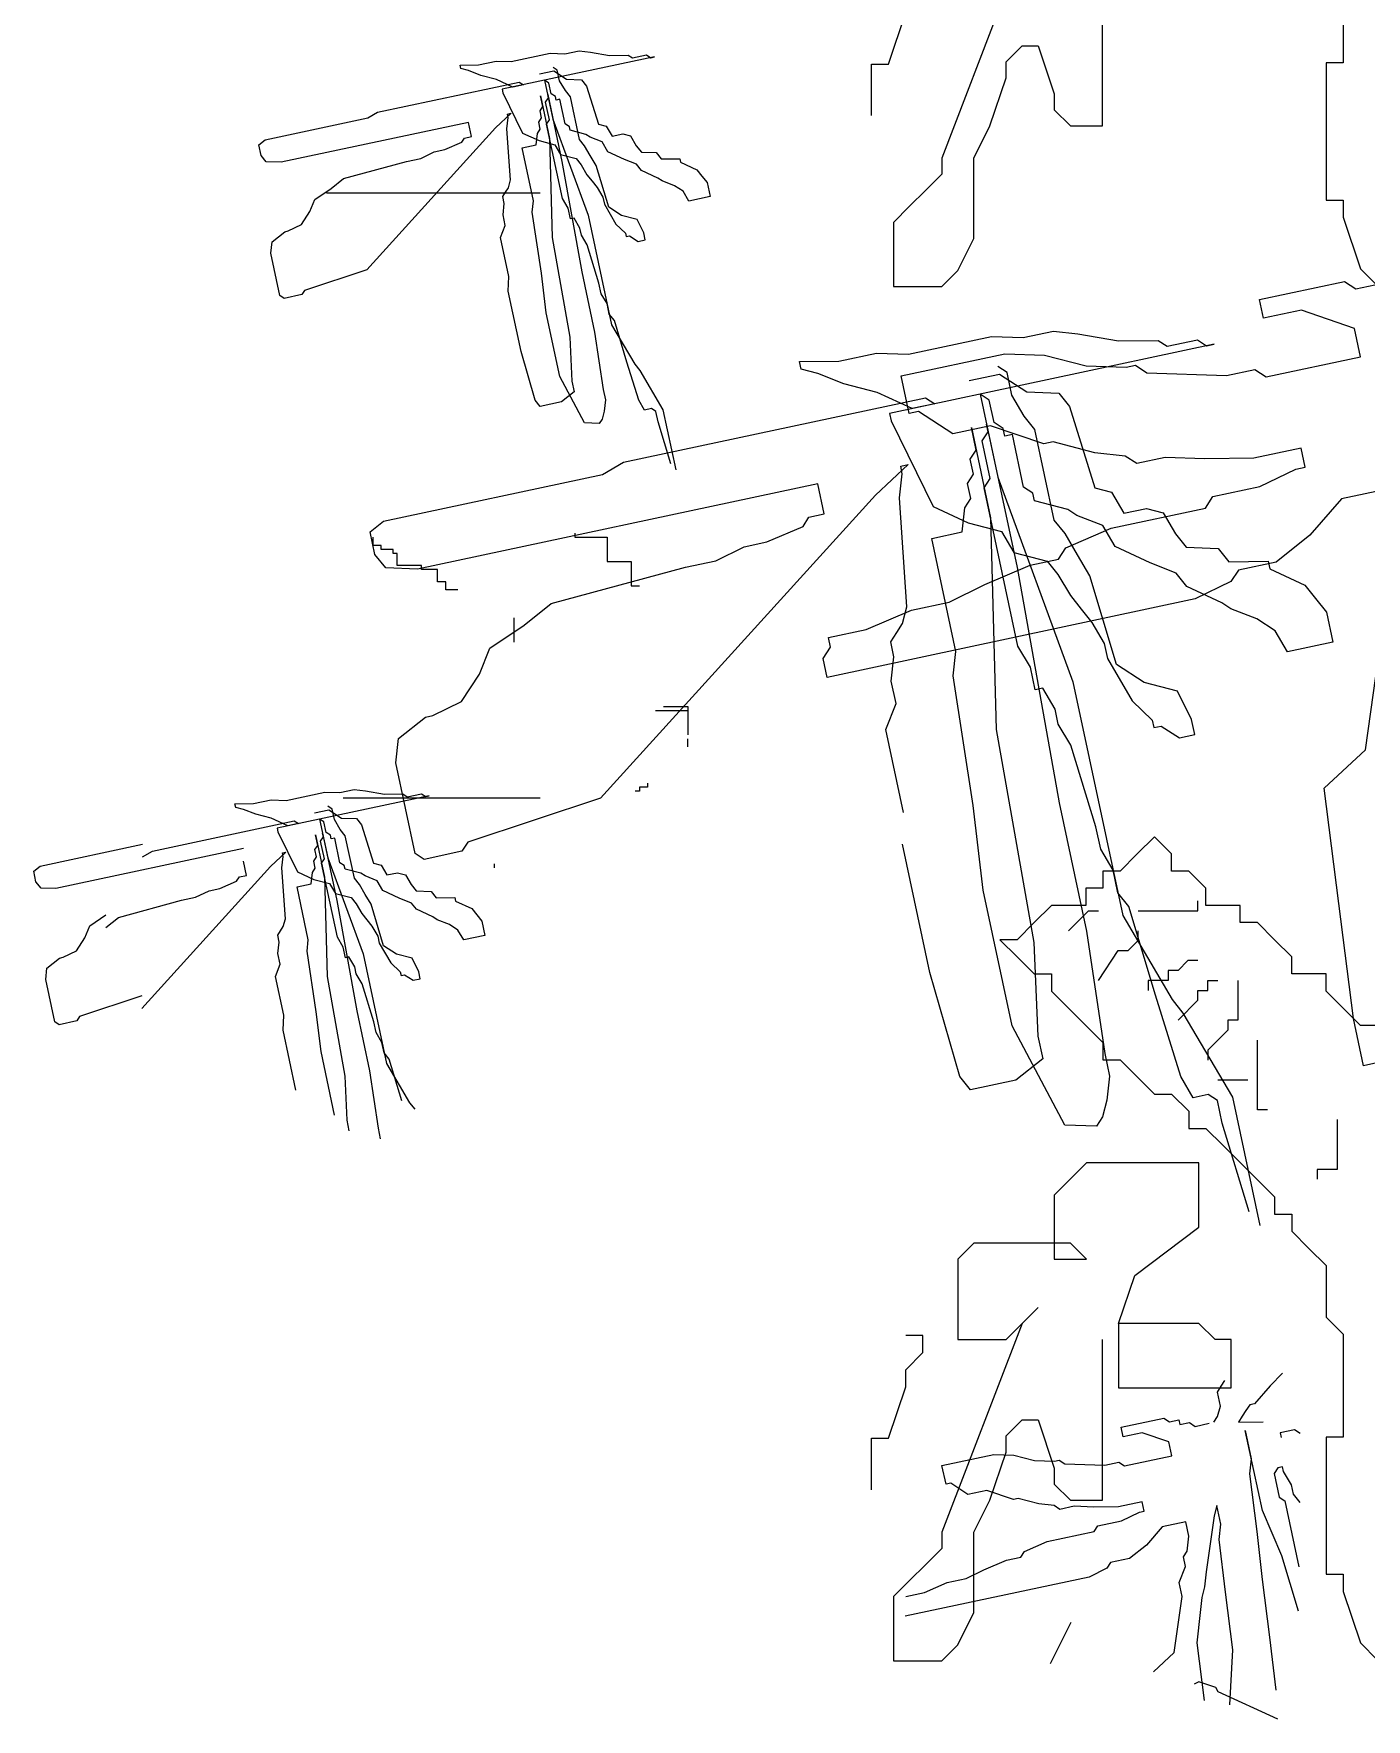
# Model space of a CAD drawing. Header units: millimetres. Extents: x 12377 to 30673, y 89761 to 101952.
# Drawn here: x 14163.8 to 14441.2, y 98538.8 to 98889.8 of the extents above; entities that cross this region are included whole.
import ezdxf

# ---------------------------------------------------------------- set-up
doc = ezdxf.new("R2010")
doc.units = ezdxf.units.MM

# ---------------------------------------------------------------- blocks, each defined once
blk = doc.blocks.new('A$C136F2E8A')
for p, q in [((293.94, 1122.19), (270.04, 1060.07)), ((389.43, 1119.02), (389.43, 1088.4)), ((317.85, 1069.63), (317.85, 1117.41)), ((254.2, 1088.05), (259.31, 1103.35)), ((289.16, 1088.74), (293.94, 1093.52)), ((293.94, 1093.52), (298.73, 1093.52)), ((298.73, 1093.52), (303.51, 1079.19)), ((132.27, 1087.83), (137.53, 1088.95)), ((137.53, 1088.95), (141.96, 1088.79)), ((184.57, 1090.18), (139.32, 1080.54)), ((141.96, 1088.79), (153.54, 1091.26)), ((153.54, 1091.26), (157.97, 1091.1)), ((157.97, 1091.1), (162.18, 1092)), ((162.18, 1092), (165.56, 1091.62)), ((165.56, 1091.62), (171.27, 1090.64)), ((171.27, 1090.64), (176.76, 1090.71)), ((176.76, 1090.71), (178.03, 1089.88)), ((178.03, 1089.88), (182.24, 1090.78)), ((182.24, 1090.78), (183.52, 1089.95)), ((183.52, 1089.95), (184.57, 1090.18)), ((289.16, 1083.96), (289.16, 1088.74)), ((389.43, 1088.4), (384.32, 1088.4)), ((384.32, 1088.4), (384.32, 1047.58)), ((126.78, 1087.76), (132.27, 1087.83)), ((127.01, 1086.71), (126.78, 1087.76)), ((129.33, 1086.1), (127.01, 1086.71)), ((132.94, 1084.67), (129.33, 1086.1)), ((137.6, 1083.47), (132.94, 1084.67)), ((142.48, 1081.21), (137.6, 1083.47)), ((150.45, 1085.1), (154.66, 1086)), ((151.95, 1083.23), (154.41, 1071.66)), ((153.23, 1082.4), (151.95, 1083.23)), ((155.71, 1086.23), (154.43, 1087.05)), ((154.66, 1086), (158.49, 1083.52)), ((156.38, 1083.07), (155.71, 1086.23)), ((158.11, 1080.14), (156.38, 1083.07)), ((158.49, 1083.52), (162.92, 1083.36)), ((162.92, 1083.36), (164.42, 1081.48)), ((249.1, 1088.05), (254.2, 1088.05)), ((249.1, 1072.74), (249.1, 1088.05)), ((284.38, 1069.63), (289.16, 1083.96)), ((102.27, 1073.74), (144.36, 1082.71)), ((139.32, 1080.54), (139.55, 1079.48)), ((139.55, 1079.48), (145.39, 1067.54)), ((145.64, 1081.88), (142.48, 1081.21)), ((144.36, 1082.71), (145.64, 1081.88)), ((150.74, 1078.57), (153.43, 1065.95)), ((151.41, 1075.42), (150.74, 1078.57)), ((152.85, 1079.02), (157.1, 1059.04)), ((153.07, 1077.97), (152.85, 1079.02)), ((153.9, 1079.24), (153.23, 1082.4)), ((155.17, 1078.42), (153.9, 1079.24)), ((155.4, 1077.36), (155.17, 1078.42)), ((159.61, 1078.26), (158.11, 1080.14)), ((162.3, 1065.64), (159.61, 1078.26)), ((164.42, 1081.48), (167.94, 1070.14)), ((303.51, 1079.19), (303.51, 1074.41)), ((99.33, 1072.02), (102.27, 1073.74)), ((141.94, 1073.4), (137.35, 1069.12)), ((140.89, 1073.17), (141.94, 1073.4)), ((141.11, 1072.12), (140.89, 1073.17)), ((150.58, 1074.14), (151.41, 1075.42)), ((151.03, 1072.04), (150.58, 1074.14)), ((152.24, 1076.69), (153.07, 1077.97)), ((153.36, 1071.43), (152.24, 1076.69)), ((156.45, 1077.59), (155.4, 1077.36)), ((158.02, 1070.23), (156.45, 1077.59)), ((303.51, 1074.41), (308.29, 1069.63)), ((68.81, 1065.52), (99.33, 1072.02)), ((129.31, 1070.71), (73.54, 1058.83)), ((137.35, 1069.12), (99.05, 1026.88)), ((130.21, 1066.5), (129.31, 1070.71)), ((140.73, 1068.74), (141.11, 1072.12)), ((141.77, 1053.57), (140.73, 1068.74)), ((149.82, 1067.38), (150.65, 1068.66)), ((150.2, 1070.76), (151.03, 1072.04)), ((150.65, 1068.66), (150.2, 1070.76)), ((152.53, 1070.16), (153.36, 1071.43)), ((157.24, 1048.07), (152.53, 1070.16)), ((154.41, 1071.66), (164.9, 1043.11)), ((159.3, 1069.4), (158.02, 1070.23)), ((159.52, 1068.35), (159.3, 1069.4)), ((164.18, 1067.14), (159.52, 1068.35)), ((167.94, 1070.14), (170.27, 1069.54)), ((170.27, 1069.54), (171.99, 1066.61)), ((279.6, 1060.07), (284.38, 1069.63)), ((308.29, 1069.63), (317.85, 1069.63)), ((66.93, 1064.02), (68.81, 1065.52)), ((67.61, 1060.86), (66.93, 1064.02)), ((122.24, 1062.6), (127.28, 1064.78)), ((127.28, 1064.78), (128.11, 1066.05)), ((128.11, 1066.05), (130.21, 1066.5)), ((145.23, 1063.11), (149.44, 1064)), ((148.6, 1047.33), (145.23, 1063.11)), ((145.39, 1067.54), (150.27, 1065.28)), ((149.44, 1064), (149.82, 1067.38)), ((150.27, 1065.28), (154.93, 1064.07)), ((153.43, 1065.95), (154.22, 1036.44)), ((154.93, 1064.07), (156.65, 1061.14)), ((163.8, 1063.76), (162.3, 1065.64)), ((165.52, 1060.83), (163.8, 1063.76)), ((165.45, 1066.31), (164.18, 1067.14)), ((169.06, 1064.88), (165.45, 1066.31)), ((170.78, 1061.95), (169.06, 1064.88)), ((171.99, 1066.61), (175.15, 1067.28)), ((175.15, 1067.28), (177.48, 1066.68)), ((177.48, 1066.68), (179.2, 1063.75)), ((179.2, 1063.75), (180.7, 1061.87)), ((69.11, 1058.98), (67.61, 1060.86)), ((73.54, 1058.83), (69.11, 1058.98)), ((92.17, 1054), (110.89, 1059.09)), ((110.89, 1059.09), (115.1, 1059.98)), ((115.1, 1059.98), (119.08, 1061.93)), ((119.08, 1061.93), (122.24, 1062.6)), ((156.65, 1061.14), (161.31, 1059.93)), ((157.1, 1059.04), (163, 1026.21)), ((161.31, 1059.93), (162.81, 1058.06)), ((162.81, 1058.06), (164.54, 1055.12)), ((167.25, 1057.9), (165.52, 1060.83)), ((175.66, 1059.69), (170.78, 1061.95)), ((179.27, 1058.26), (175.66, 1059.69)), ((180.77, 1056.38), (179.27, 1058.26)), ((180.7, 1061.87), (185.14, 1061.71)), ((185.14, 1061.71), (186.64, 1059.83)), ((186.64, 1059.83), (192.12, 1059.9)), ((192.12, 1059.9), (192.35, 1058.85)), ((192.35, 1058.85), (197.23, 1056.59)), ((270.04, 1060.07), (270.04, 1055.3)), ((279.6, 1036.18), (279.6, 1060.07)), ((88.41, 1051), (92.17, 1054)), ((141.16, 1051.24), (141.77, 1053.57)), ((164.54, 1055.12), (166.04, 1053.25)), ((166.04, 1053.25), (167.54, 1051.37)), ((170.99, 1045.51), (167.25, 1057.9)), ((185.65, 1054.13), (180.77, 1056.38)), ((186.93, 1053.3), (185.65, 1054.13)), ((190.53, 1051.87), (186.93, 1053.3)), ((197.23, 1056.59), (198.73, 1054.71)), ((198.73, 1054.71), (200.23, 1052.83)), ((270.04, 1055.3), (265.26, 1050.52)), ((83.59, 1047.78), (88.41, 1051)), ((150.62, 1049.64), (87.07, 1049.64)), ((139.5, 1048.69), (140.33, 1049.97)), ((139.95, 1046.59), (139.5, 1048.69)), ((140.33, 1049.97), (141.16, 1051.24)), ((158.96, 1045.14), (157.24, 1048.07)), ((167.54, 1051.37), (169.26, 1048.44)), ((169.26, 1048.44), (169.71, 1046.33)), ((193.09, 1050.21), (190.53, 1051.87)), ((194.81, 1047.28), (193.09, 1050.21)), ((201.12, 1048.63), (194.81, 1047.28)), ((200.23, 1052.83), (201.12, 1048.63)), ((265.26, 1050.52), (260.48, 1045.74)), ((79.68, 1040.35), (82.16, 1044.17)), ((82.16, 1044.17), (83.59, 1047.78)), ((139.57, 1043.21), (139.95, 1046.59)), ((140.24, 1040.06), (139.57, 1043.21)), ((148.22, 1043.95), (148.6, 1047.33)), ((150.97, 1025.85), (148.22, 1043.95)), ((159.63, 1041.99), (158.96, 1045.14)), ((164.9, 1043.11), (171.84, 1010.51)), ((169.71, 1046.33), (173.16, 1040.47)), ((174.82, 1043.02), (170.99, 1045.51)), ((179.47, 1041.82), (174.82, 1043.02)), ((260.48, 1045.74), (255.7, 1040.96)), ((384.32, 1047.58), (389.43, 1047.58)), ((389.43, 1047.58), (389.43, 1042.48)), ((70.88, 1035.17), (74.64, 1038.17)), ((74.64, 1038.17), (75.69, 1038.4)), ((75.69, 1038.4), (79.68, 1040.35)), ((138.81, 1036.45), (140.24, 1040.06)), ((160.69, 1042.21), (159.63, 1041.99)), ((162.41, 1039.28), (160.69, 1042.21)), ((162.86, 1037.18), (162.41, 1039.28)), ((173.16, 1040.47), (175.94, 1037.76)), ((181.42, 1037.83), (179.47, 1041.82)), ((255.7, 1040.96), (255.7, 1021.85)), ((389.43, 1042.48), (394.54, 1027.18)), ((70.5, 1031.79), (70.88, 1035.17)), ((141.28, 1024.88), (138.81, 1036.45)), ((154.22, 1036.44), (159.44, 1006.77)), ((164.58, 1034.25), (162.86, 1037.18)), ((168.1, 1022.9), (164.58, 1034.25)), ((175.94, 1037.76), (176.16, 1036.71)), ((176.16, 1036.71), (177.21, 1036.94)), ((177.21, 1036.94), (179.76, 1035.28)), ((179.76, 1035.28), (181.87, 1035.73)), ((181.87, 1035.73), (181.42, 1037.83)), ((274.82, 1026.63), (279.6, 1036.18)), ((73.19, 1019.17), (70.5, 1031.79)), ((99.05, 1026.88), (80.55, 1020.74)), ((141.12, 1020.45), (141.28, 1024.88)), ((152.38, 1014.06), (150.97, 1025.85)), ((163, 1026.21), (166.8, 1008.34)), ((168.77, 1019.75), (168.1, 1022.9)), ((270.04, 1021.85), (274.82, 1026.63)), ((364.56, 1018.03), (389.81, 1023.41)), ((389.81, 1023.41), (393.22, 1021.2)), ((394.54, 1027.18), (399.64, 1022.07)), ((74.46, 1018.35), (73.19, 1019.17)), ((79.72, 1019.47), (74.46, 1018.35)), ((80.55, 1020.74), (79.72, 1019.47)), ((144.93, 1002.58), (141.12, 1020.45)), ((170.5, 1016.82), (168.77, 1019.75)), ((255.7, 1021.85), (270.04, 1021.85)), ((365.75, 1012.42), (364.56, 1018.03)), ((393.22, 1021.2), (398.83, 1022.4)), ((156.42, 995.13), (152.38, 1014.06)), ((171.17, 1013.66), (170.5, 1016.82)), ((172.67, 1011.78), (171.17, 1013.66)), ((376.98, 1014.81), (365.75, 1012.42)), ((392.8, 1009.39), (376.98, 1014.81)), ((166.8, 1008.34), (169.34, 991.29)), ((171.84, 1010.51), (178.74, 998.79)), ((176.41, 999.39), (172.67, 1011.78)), ((294.27, 1006.7), (303.25, 1008.61)), ((303.25, 1008.61), (310.47, 1007.8)), ((394.59, 1000.98), (392.8, 1009.39)), ((159.44, 1006.77), (160.02, 993.7)), ((351.02, 1004.71), (254.49, 984.15)), ((260.12, 1001.77), (284.82, 1007.03)), ((284.82, 1007.03), (294.27, 1006.7)), ((310.47, 1007.8), (322.65, 1005.7)), ((322.65, 1005.7), (334.35, 1005.85)), ((334.35, 1005.85), (337.07, 1004.09)), ((337.07, 1004.09), (346.05, 1006)), ((346.05, 1006), (348.78, 1004.24)), ((348.78, 1004.24), (351.02, 1004.71)), ((149.12, 988.08), (144.93, 1002.58)), ((179.93, 988.04), (176.41, 999.39)), ((178.74, 998.79), (180.24, 996.91)), ((227.74, 999.56), (239.44, 999.71)), ((228.21, 997.31), (227.74, 999.56)), ((239.44, 999.71), (250.66, 1002.1)), ((250.66, 1002.1), (260.12, 1001.77)), ((257.92, 995.31), (288.79, 1001.89)), ((289.45, 996.29), (286.73, 998.05)), ((288.79, 1001.89), (300.61, 1001.48)), ((300.61, 1001.48), (313.03, 998.26)), ((313.03, 998.26), (324.85, 997.85)), ((324.85, 997.85), (327.66, 998.44)), ((327.66, 998.44), (331.06, 996.24)), ((366.53, 995), (394.59, 1000.98)), ((163.76, 981.3), (156.42, 995.13)), ((160.02, 993.7), (160.69, 990.54)), ((180.24, 996.91), (187.14, 985.18)), ((233.18, 996.03), (228.21, 997.31)), ((240.87, 992.97), (233.18, 996.03)), ((250.81, 990.4), (240.87, 992.97)), ((260.31, 984.1), (257.92, 995.31)), ((278.23, 993.9), (287.21, 995.81)), ((287.21, 995.81), (295.37, 990.51)), ((290.88, 989.56), (289.45, 996.29)), ((331.06, 996.24), (354.71, 995.41)), ((354.71, 995.41), (363.13, 997.2)), ((363.13, 997.2), (366.53, 995)), ((150.62, 986.2), (149.12, 988.08)), ((160.69, 990.54), (156.93, 987.54)), ((169.34, 991.29), (170.01, 988.13)), ((170.01, 988.13), (169.63, 984.75)), ((175.43, 969.65), (265.23, 988.78)), ((181.65, 985.11), (179.93, 988.04)), ((261.22, 985.58), (250.81, 990.4)), ((265.23, 988.78), (267.96, 987.02)), ((281.43, 989.89), (286.68, 965.21)), ((284.15, 988.12), (281.43, 989.89)), ((285.58, 981.39), (284.15, 988.12)), ((294.56, 983.3), (290.88, 989.56)), ((295.37, 990.51), (304.83, 990.18)), ((304.83, 990.18), (308.03, 986.17)), ((156.93, 987.54), (150.62, 986.2)), ((169.63, 984.75), (169.02, 982.42)), ((183.76, 985.56), (181.65, 985.11)), ((185.03, 984.74), (183.76, 985.56)), ((185.7, 981.58), (185.03, 984.74)), ((187.14, 985.18), (190.95, 967.31)), ((254.49, 984.15), (254.97, 981.91)), ((263.12, 984.69), (260.31, 984.1)), ((267.96, 987.02), (261.22, 985.58)), ((273.33, 978.07), (263.12, 984.69)), ((297.76, 979.3), (294.56, 983.3)), ((308.03, 986.17), (315.54, 961.97)), ((168.19, 981.15), (163.76, 981.3)), ((169.02, 982.42), (168.19, 981.15)), ((189.45, 969.18), (185.7, 981.58)), ((254.97, 981.91), (267.44, 956.42)), ((284.55, 980.47), (273.33, 978.07)), ((278.85, 979.96), (284.58, 953.04)), ((280.28, 973.23), (278.85, 979.96)), ((282.05, 975.95), (283.82, 978.67)), ((283.34, 980.91), (292.42, 938.29)), ((283.82, 978.67), (283.34, 980.91)), ((300.38, 975.04), (284.55, 980.47)), ((288.31, 979.63), (285.58, 981.39)), ((288.78, 977.38), (288.31, 979.63)), ((291.03, 977.86), (288.78, 977.38)), ((294.38, 962.16), (291.03, 977.86)), ((303.5, 952.37), (297.76, 979.3)), ((278.52, 970.51), (280.28, 973.23)), ((284.44, 964.73), (282.05, 975.95)), ((303.18, 975.64), (300.38, 975.04)), ((315.6, 972.42), (303.18, 975.64)), ((376.92, 973.76), (362.89, 970.77)), ((378.12, 968.15), (376.92, 973.76)), ((169.18, 965.97), (175.43, 969.65)), ((260.08, 968.92), (250.29, 959.8)), ((257.83, 968.44), (260.08, 968.92)), ((258.31, 966.2), (257.83, 968.44)), ((279.47, 966.02), (278.52, 970.51)), ((324.62, 971.41), (315.6, 972.42)), ((328.02, 969.2), (324.62, 971.41)), ((336.44, 971), (328.02, 969.2)), ((348.26, 970.59), (336.44, 971)), ((362.89, 970.77), (348.26, 970.59)), ((375.31, 967.55), (378.12, 968.15)), ((104.07, 952.11), (169.18, 965.97)), ((233.14, 963.18), (114.15, 937.84)), ((235.05, 954.21), (233.14, 963.18)), ((257.5, 958.99), (258.31, 966.2)), ((277.7, 963.3), (279.47, 966.02)), ((278.66, 958.81), (277.7, 963.3)), ((282.67, 962.01), (284.44, 964.73)), ((286.68, 965.21), (309.05, 904.31)), ((364.68, 962.36), (375.31, 967.55)), ((250.29, 959.8), (168.57, 869.69)), ((259.7, 926.63), (257.5, 958.99)), ((276.89, 956.09), (278.66, 958.81)), ((292.71, 914.9), (282.67, 962.01)), ((297.1, 960.39), (294.38, 962.16)), ((297.58, 958.15), (297.1, 960.39)), ((307.51, 955.57), (297.58, 958.15)), ((315.54, 961.97), (320.5, 960.69)), ((320.5, 960.69), (324.18, 954.44)), ((348.44, 955.97), (350.65, 959.37)), ((350.65, 959.37), (364.68, 962.36)), ((388.93, 958.73), (379.49, 947.92)), ((402.96, 961.72), (388.93, 958.73)), ((228.79, 950.53), (230.56, 953.25)), ((230.56, 953.25), (235.05, 954.21)), ((267.44, 956.42), (277.85, 951.6)), ((276.08, 948.88), (276.89, 956.09)), ((284.58, 953.04), (286.26, 890.07)), ((310.23, 953.81), (307.51, 955.57)), ((317.93, 950.76), (310.23, 953.81)), ((320.38, 949.99), (348.44, 955.97)), ((324.18, 954.44), (330.92, 955.87)), ((330.92, 955.87), (335.89, 954.58)), ((335.89, 954.58), (339.56, 948.33)), ((100.06, 948.91), (104.07, 952.11)), ((101.49, 942.18), (100.06, 948.91)), ((160.91, 948.47, -3), (160.91, 947.27, -3)), ((218.05, 945.9), (228.79, 950.53)), ((267.1, 946.97), (276.08, 948.88)), ((277.85, 951.6), (287.78, 949.03)), ((287.78, 949.03), (291.46, 942.77)), ((306.7, 948.37), (303.5, 952.37)), ((310.38, 942.11), (306.7, 948.37)), ((306.95, 944.19), (320.38, 949.99)), ((321.6, 944.5), (317.93, 950.76)), ((339.56, 948.33), (342.77, 944.32)), ((379.49, 947.92), (369.46, 939.92)), ((100.91, 944.87, -3), (100.91, 947.27, -3)), ((103.31, 944.87, -3), (100.91, 944.87, -3)), ((103.31, 943.67, -3), (103.31, 944.87, -3)), ((106.91, 943.67, -3), (103.31, 943.67, -3)), ((106.91, 942.47, -3), (106.91, 943.67, -3)), ((160.91, 947.27, -3), (170.51, 947.27, -3)), ((170.51, 947.27, -3), (170.51, 940.07, -3)), ((202.81, 940.31), (211.31, 944.46)), ((211.31, 944.46), (218.05, 945.9)), ((274.27, 913.31), (267.1, 946.97)), ((291.46, 942.77), (301.4, 940.2)), ((304.74, 940.79), (306.95, 944.19)), ((332.02, 939.69), (321.6, 944.5)), ((342.77, 944.32), (352.22, 943.99)), ((352.22, 943.99), (355.42, 939.98)), ((104.7, 938.17), (101.49, 942.18)), ((114.15, 937.84), (104.7, 938.17)), ((108.11, 942.47, -3), (106.91, 942.47, -3)), ((108.11, 938.87, -3), (108.11, 942.47, -3)), ((115.31, 938.87, -3), (108.11, 938.87, -3)), ((115.31, 937.67, -3), (115.31, 938.87, -3)), ((120.11, 937.67, -3), (115.31, 937.67, -3)), ((120.11, 934.08, -3), (120.11, 937.67, -3)), ((153.9, 927.54), (193.83, 938.39)), ((170.51, 940.07, -3), (177.71, 940.07, -3)), ((177.71, 940.07, -3), (177.71, 932.88, -3)), ((193.83, 938.39), (202.81, 940.31)), ((282.89, 933.2), (296.32, 939)), ((292.42, 938.29), (304.99, 868.26)), ((296.32, 939), (304.74, 940.79)), ((301.4, 940.2), (304.6, 936.19)), ((314.06, 935.86), (310.38, 942.11)), ((339.71, 936.64), (332.02, 939.69)), ((355.42, 939.98), (367.13, 940.13)), ((369.46, 939.92), (358.24, 937.53)), ((367.13, 940.13), (367.6, 937.89)), ((367.6, 937.89), (378.02, 933.07)), ((122.51, 934.08, -3), (120.11, 934.08, -3)), ((122.51, 931.68, -3), (122.51, 934.08, -3)), ((177.71, 932.88, -3), (180.11, 932.88, -3)), ((272.26, 928.01), (282.89, 933.2)), ((304.6, 936.19), (308.28, 929.94)), ((322.04, 909.42), (314.06, 935.86)), ((342.91, 932.63), (339.71, 936.64)), ((353.32, 927.81), (342.91, 932.63)), ((356.03, 934.13), (345.4, 928.93)), ((358.24, 937.53), (356.03, 934.13)), ((378.02, 933.07), (381.22, 929.06)), ((126.11, 931.68, -3), (122.51, 931.68, -3)), ((345.4, 928.93), (235.96, 905.62)), ((261.03, 925.62), (272.26, 928.01)), ((308.28, 929.94), (311.48, 925.93)), ((356.05, 926.04), (353.32, 927.81)), ((381.22, 929.06), (384.42, 925.05)), ((142.91, 916.09, -3), (142.91, 923.29, -3)), ((145.87, 921.14), (153.9, 927.54)), ((247.6, 919.82), (261.03, 925.62)), ((258.41, 921.66), (259.7, 926.63)), ((311.48, 925.93), (314.68, 921.92)), ((363.74, 922.99), (356.05, 926.04)), ((369.18, 919.46), (363.74, 922.99)), ((384.42, 925.05), (386.33, 916.08)), ((135.6, 914.26), (145.87, 921.14)), ((236.38, 917.43), (247.6, 919.82)), ((254.88, 916.22), (256.64, 918.94)), ((256.64, 918.94), (258.41, 921.66)), ((314.68, 921.92), (318.36, 915.67)), ((372.86, 913.21), (369.18, 919.46)), ((132.55, 906.58), (135.6, 914.26)), ((234.76, 911.23), (236.97, 914.63)), ((236.97, 914.63), (236.38, 917.43)), ((255.83, 911.73), (254.88, 916.22)), ((273.46, 906.11), (274.27, 913.31)), ((296.39, 908.64), (292.71, 914.9)), ((318.36, 915.67), (319.32, 911.18)), ((386.33, 916.08), (372.86, 913.21)), ((396.04, 884.02), (400.69, 917.26)), ((235.96, 905.62), (234.76, 911.23)), ((255.02, 904.52), (255.83, 911.73)), ((297.82, 901.91), (296.39, 908.64)), ((319.32, 911.18), (326.67, 898.68)), ((330.21, 904.12), (322.04, 909.42)), ((127.25, 898.41), (132.55, 906.58)), ((256.46, 897.79), (255.02, 904.52)), ((279.34, 867.49), (273.46, 906.11)), ((309.05, 904.31), (323.86, 834.76)), ((340.14, 901.55), (330.21, 904.12)), ((118.74, 894.25), (127.25, 898.41)), ((253.4, 890.11), (256.46, 897.79)), ((300.07, 902.39), (297.82, 901.91)), ((303.75, 896.14), (300.07, 902.39)), ((326.67, 898.68), (332.6, 892.91)), ((344.3, 893.05), (340.14, 901.55)), ((108.48, 887.38), (116.5, 893.78)), ((116.5, 893.78), (118.74, 894.25)), ((184.91, 895.71, -3), (194.51, 895.71, -3)), ((187.31, 896.91, -3), (194.51, 896.91, -3)), ((194.51, 896.91, -3), (194.51, 894.51, -3)), ((194.51, 895.71, -3), (194.51, 888.52, -3)), ((304.7, 891.65), (303.75, 896.14)), ((332.6, 892.91), (333.07, 890.66)), ((345.26, 888.57), (344.3, 893.05)), ((258.66, 865.43), (253.4, 890.11)), ((286.26, 890.07), (297.4, 826.77)), ((308.38, 885.4), (304.7, 891.65)), ((333.07, 890.66), (335.32, 891.14)), ((335.32, 891.14), (340.77, 887.61)), ((340.77, 887.61), (345.26, 888.57)), ((107.66, 880.17), (108.48, 887.38)), ((194.51, 884.92, -3), (194.51, 887.32, -3)), ((315.88, 861.2), (308.38, 885.4)), ((383.8, 872.62), (396.04, 884.02)), ((113.4, 853.24), (107.66, 880.17)), ((182.51, 872.93, -3), (180.11, 872.93, -3)), ((180.11, 872.93, -3), (180.11, 871.73, -3)), ((182.51, 874.13, -3), (182.51, 872.93, -3)), ((388.16, 838.37), (383.8, 872.62)), ((59.85, 867.98), (65.33, 868.05)), ((60.07, 866.93), (59.85, 867.98)), ((65.33, 868.05), (70.6, 869.17)), ((70.6, 869.17), (75.03, 869.01)), ((117.64, 870.4), (72.39, 860.76)), ((75.03, 869.01), (86.6, 871.48)), ((86.6, 871.48), (91.04, 871.33)), ((91.04, 871.33), (95.25, 872.22)), ((150.62, 869.64), (92.07, 869.64)), ((95.25, 872.22), (98.63, 871.84)), ((98.63, 871.84), (104.34, 870.86)), ((104.34, 870.86), (109.82, 870.93)), ((109.82, 870.93), (111.1, 870.1)), ((111.1, 870.1), (115.31, 871)), ((115.31, 871), (116.59, 870.17)), ((116.59, 870.17), (117.64, 870.4)), ((168.57, 869.69), (129.11, 856.59)), ((180.11, 871.73, -3), (178.91, 871.73, -3)), ((282.35, 842.33), (279.34, 867.49)), ((304.99, 868.26), (313.12, 830.12)), ((35.33, 853.96), (77.42, 862.93)), ((62.4, 866.32), (60.07, 866.93)), ((66.01, 864.89), (62.4, 866.32)), ((70.66, 863.69), (66.01, 864.89)), ((75.54, 861.43), (70.66, 863.69)), ((77.42, 862.93), (78.7, 862.1)), ((83.51, 865.33), (87.72, 866.22)), ((85.02, 863.45), (87.48, 851.88)), ((86.29, 862.62), (85.02, 863.45)), ((86.96, 859.46), (86.29, 862.62)), ((88.78, 866.45), (87.5, 867.27)), ((87.72, 866.22), (91.55, 863.74)), ((89.45, 863.29), (88.78, 866.45)), ((91.17, 860.36), (89.45, 863.29)), ((91.55, 863.74), (95.99, 863.59)), ((95.99, 863.59), (97.49, 861.71)), ((72.39, 860.76), (72.61, 859.7)), ((72.61, 859.7), (78.46, 847.76)), ((78.7, 862.1), (75.54, 861.43)), ((83.81, 858.79), (86.5, 846.17)), ((84.48, 855.64), (83.81, 858.79)), ((85.31, 856.91), (86.14, 858.19)), ((86.14, 858.19), (85.91, 859.24)), ((85.91, 859.24), (90.17, 839.26)), ((88.24, 858.64), (86.96, 859.46)), ((88.46, 857.59), (88.24, 858.64)), ((89.52, 857.81), (88.46, 857.59)), ((91.08, 850.45), (89.52, 857.81)), ((92.67, 858.48), (91.17, 860.36)), ((95.36, 845.86), (92.67, 858.48)), ((97.49, 861.71), (101, 850.36)), ((317.32, 854.47), (315.88, 861.2)), ((333.27, 858.2), (328.16, 853.09)), ((338.37, 853.09), (333.27, 858.2)), ((1.88, 849.46, 3), (32.4, 855.97, 3)), ((62.38, 854.66, 3), (6.61, 842.78, 3)), ((32.4, 852.24), (35.33, 853.96)), ((75.01, 853.62), (70.42, 849.34)), ((73.96, 853.4), (75.01, 853.62)), ((74.18, 852.34), (73.96, 853.4)), ((83.65, 854.36), (84.48, 855.64)), ((84.1, 852.26), (83.65, 854.36)), ((86.43, 851.65), (85.31, 856.91)), ((116.12, 851.48), (113.4, 853.24)), ((127.35, 853.87), (116.12, 851.48)), ((129.11, 856.59), (127.35, 853.87)), ((266.45, 817.84), (258.32, 855.97)), ((320.99, 848.22), (317.32, 854.47)), ((328.16, 853.09), (323.06, 847.99)), ((338.37, 847.99), (338.37, 853.09)), ((0, 847.96, 3), (1.88, 849.46, 3)), ((0.67, 844.81, 3), (0, 847.96, 3)), ((70.42, 849.34), (32.11, 807.1)), ((63.28, 846.72), (62.38, 850.93)), ((73.8, 848.96), (74.18, 852.34)), ((74.83, 833.79), (73.8, 848.96)), ((78.46, 847.76), (83.34, 845.5)), ((82.51, 844.22), (82.89, 847.6)), ((82.89, 847.6), (83.72, 848.88)), ((83.27, 850.98), (84.1, 852.26)), ((83.72, 848.88), (83.27, 850.98)), ((85.6, 850.38), (86.43, 851.65)), ((90.3, 828.29), (85.6, 850.38)), ((87.48, 851.88), (97.96, 823.33)), ((92.36, 849.62), (91.08, 850.45)), ((92.59, 848.57), (92.36, 849.62)), ((97.24, 847.36), (92.59, 848.57)), ((101, 850.36), (103.33, 849.76)), ((103.33, 849.76), (105.06, 846.83)), ((105.06, 846.83), (108.21, 847.5)), ((108.21, 847.5), (110.54, 846.9)), ((136.91, 850.15, -3), (136.91, 848.95, -3)), ((317.95, 847.99), (317.95, 842.89)), ((323.06, 847.99), (317.95, 847.99)), ((322.43, 841.49), (320.99, 848.22)), ((343.48, 847.99), (338.37, 847.99)), ((348.59, 842.89), (343.48, 847.99)), ((2.17, 842.93, 3), (0.67, 844.81, 3)), ((6.61, 842.78, 3), (2.17, 842.93, 3)), ((52.15, 842.15), (55.31, 842.83)), ((55.31, 842.83), (60.34, 845)), ((60.34, 845), (61.17, 846.27)), ((61.17, 846.27), (63.28, 846.72)), ((78.3, 843.33), (82.51, 844.22)), ((81.66, 827.55), (78.3, 843.33)), ((83.34, 845.5), (88, 844.29)), ((86.5, 846.17), (87.28, 816.66)), ((88, 844.29), (89.72, 841.36)), ((96.86, 843.98), (95.36, 845.86)), ((98.59, 841.05), (96.86, 843.98)), ((98.52, 846.54), (97.24, 847.36)), ((102.12, 845.1), (98.52, 846.54)), ((103.85, 842.17), (102.12, 845.1)), ((110.54, 846.9), (112.27, 843.97)), ((112.27, 843.97), (113.77, 842.09)), ((317.95, 842.89), (312.85, 842.89)), ((312.85, 842.89), (312.85, 837.79)), ((348.59, 837.79), (348.59, 842.89)), ((25.24, 834.22), (43.95, 839.31)), ((43.95, 839.31), (48.16, 840.21)), ((48.16, 840.21), (52.15, 842.15)), ((89.72, 841.36), (94.38, 840.16)), ((90.17, 839.26), (96.06, 806.43)), ((94.38, 840.16), (95.88, 838.28)), ((95.88, 838.28), (97.6, 835.35)), ((100.31, 838.12), (98.59, 841.05)), ((104.05, 825.73), (100.31, 838.12)), ((108.73, 839.92), (103.85, 842.17)), ((112.34, 838.48), (108.73, 839.92)), ((113.84, 836.61), (112.34, 838.48)), ((113.77, 842.09), (118.2, 841.93)), ((118.2, 841.93), (119.7, 840.05)), ((119.7, 840.05), (125.19, 840.12)), ((125.19, 840.12), (125.41, 839.07)), ((125.41, 839.07), (130.29, 836.81)), ((290.95, 801.95), (282.35, 842.33)), ((302.63, 837.79), (297.53, 832.68)), ((312.85, 837.79), (302.63, 837.79)), ((325.63, 837.48), (322.43, 841.49)), ((333.61, 811.04), (325.63, 837.48)), ((346.22, 836.16), (346.22, 839.12)), ((358.8, 837.79), (348.59, 837.79)), ((358.8, 832.68), (358.8, 837.79)), ((392.53, 804.12), (388.16, 838.37)), ((16.66, 831.73, 3), (21.47, 834.95, 3)), ((21.47, 831.22), (25.24, 834.22)), ((74.23, 831.47), (74.83, 833.79)), ((97.6, 835.35), (99.1, 833.47)), ((99.1, 833.47), (100.6, 831.59)), ((118.72, 834.35), (113.84, 836.61)), ((119.99, 833.52), (118.72, 834.35)), ((123.6, 832.09), (119.99, 833.52)), ((130.29, 836.81), (131.79, 834.93)), ((131.79, 834.93), (133.29, 833.06)), ((133.29, 833.06), (134.19, 828.85)), ((297.53, 832.68), (292.42, 827.58)), ((307.74, 830.24), (313.66, 836.16)), ((313.66, 836.16), (316.62, 836.16)), ((323.86, 834.76), (338.58, 809.75)), ((328.46, 836.16), (346.22, 836.16)), ((363.9, 832.68), (358.8, 832.68)), ((369.01, 827.58), (363.9, 832.68)), ((12.74, 824.29, 3), (15.23, 828.12, 3)), ((15.23, 828.12, 3), (16.66, 831.73, 3)), ((72.57, 828.91), (73.4, 830.19)), ((73.02, 826.81), (72.57, 828.91)), ((73.4, 830.19), (74.23, 831.47)), ((81.28, 824.17), (81.66, 827.55)), ((92.03, 825.36), (90.3, 828.29)), ((100.6, 831.59), (102.33, 828.66)), ((102.33, 828.66), (102.78, 826.55)), ((126.15, 830.43), (123.6, 832.09)), ((127.88, 827.5), (126.15, 830.43)), ((134.19, 828.85), (127.88, 827.5)), ((292.42, 827.58), (287.32, 827.58)), ((287.32, 827.58), (292.42, 822.48)), ((313.12, 830.12), (318.52, 793.75)), ((328.46, 827.29), (328.46, 830.24)), ((374.11, 822.48), (369.01, 827.58)), ((7.71, 822.12, 3), (8.76, 822.35, 3)), ((8.76, 822.35, 3), (12.74, 824.29, 3)), ((72.64, 823.43), (73.02, 826.81)), ((73.31, 820.28), (72.64, 823.43)), ((84.04, 806.07), (81.28, 824.17)), ((92.7, 822.21), (92.03, 825.36)), ((93.75, 822.43), (92.7, 822.21)), ((95.48, 819.5), (93.75, 822.43)), ((97.96, 823.33), (104.91, 790.73)), ((102.78, 826.55), (106.22, 820.69)), ((107.88, 823.24), (104.05, 825.73)), ((112.54, 822.04), (107.88, 823.24)), ((292.42, 822.48), (297.53, 817.38)), ((297.4, 826.77), (298.65, 798.9)), ((316.62, 815.46), (322.54, 824.33)), ((322.54, 824.33), (325.5, 824.33)), ((325.5, 824.33), (328.46, 827.29)), ((374.11, 817.38), (374.11, 822.48)), ((3.56, 815.74, 3), (3.94, 819.12, 3)), ((3.94, 819.12, 3), (7.71, 822.12, 3)), ((71.88, 816.67), (73.31, 820.28)), ((95.93, 817.4), (95.48, 819.5)), ((97.65, 814.47), (95.93, 817.4)), ((106.22, 820.69), (109, 817.99)), ((109, 817.99), (109.23, 816.93)), ((114.49, 818.06), (112.54, 822.04)), ((114.93, 815.95), (114.49, 818.06)), ((275.38, 786.91), (266.45, 817.84)), ((297.53, 817.38), (302.63, 817.38)), ((302.63, 817.38), (302.63, 812.28)), ((340.3, 818.41), (337.34, 818.41)), ((337.34, 818.41), (337.34, 815.46)), ((343.26, 821.37), (340.3, 818.41)), ((346.22, 821.37), (343.26, 821.37)), ((384.32, 817.38), (374.11, 817.38)), ((384.32, 812.28), (384.32, 817.38)), ((6.25, 803.12, 3), (3.56, 815.74, 3)), ((74.34, 805.11), (71.88, 816.67)), ((87.28, 816.66), (92.5, 786.99)), ((101.17, 803.12), (97.65, 814.47)), ((109.23, 816.93), (110.28, 817.16)), ((110.28, 817.16), (112.83, 815.5)), ((112.83, 815.5), (114.93, 815.95)), ((337.34, 815.46), (331.42, 815.46)), ((331.42, 815.46), (331.42, 812.5)), ((346.22, 809.54), (346.22, 812.5)), ((346.22, 812.5), (349.18, 812.5)), ((349.18, 812.5), (349.18, 815.46)), ((349.18, 815.46), (352.14, 815.46)), ((358.06, 815.46), (358.06, 803.62)), ((32.11, 810.83, 3), (13.62, 804.69, 3)), ((302.63, 812.28), (312.85, 802.07)), ((341.11, 786.84), (333.61, 811.04)), ((338.58, 809.75), (341.78, 805.74)), ((340.3, 803.62), (346.22, 809.54)), ((389.43, 807.17), (384.32, 812.28)), ((7.53, 802.3, 3), (6.25, 803.12, 3)), ((12.79, 803.42, 3), (7.53, 802.3, 3)), ((13.62, 804.69, 3), (12.79, 803.42, 3)), ((74.19, 800.68), (74.34, 805.11)), ((85.45, 794.28), (84.04, 806.07)), ((96.06, 806.43), (99.87, 788.56)), ((101.84, 799.97), (101.17, 803.12)), ((341.78, 805.74), (356.49, 780.73)), ((358.06, 803.62), (355.1, 803.62)), ((355.1, 803.62), (355.1, 800.67)), ((394.54, 802.07), (389.43, 807.17)), ((395.51, 790.1), (392.53, 804.12)), ((77.99, 782.8), (74.19, 800.68)), ((103.56, 797.04), (101.84, 799.97)), ((306.63, 772.45), (290.95, 801.95)), ((298.65, 798.9), (300.08, 792.17)), ((312.85, 802.07), (317.95, 796.97)), ((355.1, 800.67), (349.18, 794.75)), ((363.98, 777), (363.98, 797.71)), ((399.64, 802.07), (394.54, 802.07)), ((89.48, 775.35), (85.45, 794.28)), ((104.23, 793.88), (103.56, 797.04)), ((105.74, 792.01), (104.23, 793.88)), ((317.95, 796.97), (317.95, 791.87)), ((318.52, 793.75), (319.95, 787.02)), ((349.18, 794.75), (349.18, 791.79)), ((99.87, 788.56), (102.4, 771.51)), ((104.91, 790.73), (111.8, 779.01)), ((109.48, 779.61), (105.74, 792.01)), ((300.08, 792.17), (292.06, 785.77)), ((317.95, 791.87), (323.06, 791.87)), ((323.06, 791.87), (328.16, 786.76)), ((403.93, 791.89), (395.51, 790.1)), ((92.5, 786.99), (93.09, 773.92)), ((278.59, 782.9), (275.38, 786.91)), ((292.06, 785.77), (278.59, 782.9)), ((319.95, 787.02), (319.14, 779.81)), ((328.16, 786.76), (333.27, 781.66)), ((344.79, 780.58), (341.11, 786.84)), ((352.14, 785.88), (361.02, 785.88)), ((111.8, 779.01), (113.31, 777.13)), ((319.14, 779.81), (317.85, 774.84)), ((333.27, 781.66), (338.37, 781.66)), ((338.37, 781.66), (343.48, 776.56)), ((349.28, 781.54), (344.79, 780.58)), ((352, 779.77), (349.28, 781.54)), ((353.44, 773.04), (352, 779.77)), ((356.49, 780.73), (364.62, 742.59)), ((93.09, 773.92), (93.76, 770.76)), ((316.08, 772.12), (306.63, 772.45)), ((317.85, 774.84), (316.08, 772.12)), ((343.48, 776.56), (343.48, 771.46)), ((361.42, 746.6), (353.44, 773.04)), ((366.94, 777), (363.98, 777)), ((387.65, 774.05), (387.65, 759.26)), ((102.4, 771.51), (103.07, 768.35)), ((343.48, 771.46), (348.59, 771.46)), ((348.59, 771.46), (353.69, 766.36)), ((353.69, 766.36), (363.9, 756.15)), ((313.07, 761.18), (308.29, 756.4)), ((346.54, 761.18), (313.07, 761.18)), ((346.54, 742.07), (346.54, 761.18)), ((387.65, 759.26), (381.73, 759.26)), ((381.73, 759.26), (381.73, 756.3)), ((308.29, 756.4), (303.51, 751.62)), ((363.9, 756.15), (369.01, 751.05)), ((303.51, 751.62), (303.51, 732.51)), ((369.01, 751.05), (369.01, 745.95)), ((369.01, 745.95), (374.11, 745.95)), ((374.11, 745.95), (374.11, 740.84)), ((279.6, 737.29), (274.82, 732.51)), ((308.29, 737.29), (279.6, 737.29)), ((313.07, 732.51), (308.29, 737.29)), ((327.41, 727.73), (346.54, 742.07)), ((374.11, 740.84), (379.22, 735.74)), ((274.82, 732.51), (274.82, 708.62)), ((303.51, 732.51), (313.07, 732.51)), ((379.22, 735.74), (384.32, 730.64)), ((322.63, 713.4), (327.41, 727.73)), ((384.32, 730.64), (384.32, 715.33)), ((293.94, 713.4), (298.73, 718.18)), ((298.73, 718.18), (293.94, 713.4)), ((293.94, 713.4), (270.04, 651.29)), ((289.16, 708.62), (293.94, 713.4)), ((332.19, 713.4), (322.63, 713.4)), ((346.54, 713.4), (322.63, 713.4)), ((322.63, 713.4), (322.63, 694.29)), ((351.32, 708.62), (346.54, 713.4)), ((384.32, 715.33), (389.43, 710.23)), ((264.41, 709.88), (259.31, 709.88)), ((264.41, 704.77), (264.41, 709.88)), ((274.82, 708.62), (289.16, 708.62)), ((317.85, 660.85), (317.85, 708.62)), ((356.1, 708.62), (351.32, 708.62)), ((356.1, 694.29), (356.1, 708.62)), ((389.43, 710.23), (389.43, 679.62)), ((259.31, 699.67), (264.41, 704.77)), ((259.31, 694.57), (259.31, 699.67)), ((371.35, 698.61), (367.73, 694.9)), ((254.2, 679.26), (259.31, 694.57)), ((322.63, 694.29), (356.1, 694.29)), ((352, 693.02), (353.11, 694.72)), ((352.9, 688.81), (352, 693.02)), ((353.11, 694.72), (354.21, 696.42)), ((367.73, 694.9), (363.02, 689.5)), ((352.09, 685.71), (352.9, 688.81)), ((360.51, 687.5), (359.41, 685.8)), ((361.61, 689.2), (360.51, 687.5)), ((363.02, 689.5), (361.61, 689.2)), ((289.16, 679.96), (293.94, 684.73)), ((293.94, 684.73), (298.73, 684.73)), ((298.73, 684.73), (303.51, 670.4)), ((323.43, 682.54), (336.06, 685.23)), ((324.03, 679.73), (323.43, 682.54)), ((336.06, 685.23), (337.76, 684.12)), ((337.76, 684.12), (340.57, 684.72)), ((340.57, 684.72), (340.87, 683.32)), ((340.87, 683.32), (343.67, 683.92)), ((343.67, 683.92), (345.37, 682.81)), ((345.37, 682.81), (349.58, 683.71)), ((350.99, 684.01), (352.09, 685.71)), ((359.41, 685.8), (358.3, 684.1)), ((358.3, 684.1), (365.62, 684.19)), ((249.1, 663.96), (249.1, 679.26)), ((249.1, 679.26), (254.2, 679.26)), ((289.16, 675.18), (289.16, 679.96)), ((329.64, 680.93), (324.03, 679.73)), ((337.55, 678.21), (329.64, 680.93)), ((338.45, 674.01), (337.55, 678.21)), ((365.38, 657.76), (360.3, 681.6)), ((360.3, 681.6), (362.09, 673.18)), ((374.93, 681.78), (370.72, 680.88)), ((370.72, 680.88), (371.02, 679.48)), ((376.63, 680.68), (374.93, 681.78)), ((384.32, 679.62), (384.32, 638.8)), ((389.43, 679.62), (384.32, 679.62)), ((270.11, 671.18), (285.55, 674.46)), ((284.38, 660.85), (289.16, 675.18)), ((285.55, 674.46), (291.46, 674.26)), ((291.46, 674.26), (297.67, 672.65)), ((297.67, 672.65), (303.58, 672.44)), ((303.58, 672.44), (304.98, 672.74)), ((304.98, 672.74), (306.68, 671.64)), ((318.51, 671.23), (322.72, 672.12)), ((322.72, 672.12), (324.42, 671.02)), ((324.42, 671.02), (338.45, 674.01)), ((362.09, 673.18), (361.59, 668.68)), ((271.31, 665.57), (270.11, 671.18)), ((303.51, 670.4), (303.51, 665.62)), ((306.68, 671.64), (318.51, 671.23)), ((361.59, 668.68), (363.77, 651.55)), ((370.01, 670.47), (368.9, 668.77)), ((368.9, 668.77), (370.39, 661.76)), ((371.41, 670.77), (370.01, 670.47)), ((371.71, 669.37), (371.41, 670.77)), ((374.01, 665.46), (371.71, 669.37)), ((272.71, 665.87), (271.31, 665.57)), ((277.82, 662.56), (272.71, 665.87)), ((283.43, 663.75), (277.82, 662.56)), ((291.34, 661.04), (283.43, 663.75)), ((303.51, 665.62), (308.29, 660.85)), ((374.6, 662.65), (374.01, 665.46)), ((376.6, 660.15), (374.6, 662.65)), ((279.6, 651.29), (284.38, 660.85)), ((292.74, 661.34), (291.34, 661.04)), ((298.95, 659.73), (292.74, 661.34)), ((303.46, 659.23), (298.95, 659.73)), ((305.16, 658.12), (303.46, 659.23)), ((309.37, 659.02), (305.16, 658.12)), ((308.29, 660.85), (317.85, 660.85)), ((315.28, 658.81), (309.37, 659.02)), ((322.6, 658.9), (315.28, 658.81)), ((329.61, 660.4), (322.6, 658.9)), ((323.49, 654.7), (328.81, 657.3)), ((328.81, 657.3), (330.21, 657.6)), ((330.21, 657.6), (329.61, 660.4)), ((351.86, 659.27), (351.05, 656.17)), ((353.05, 653.67), (351.86, 659.27)), ((371.17, 644.33), (365.38, 657.76)), ((370.39, 661.76), (372.1, 660.65)), ((372.1, 660.65), (376.28, 641.02)), ((315.37, 651.5), (316.48, 653.2)), ((316.48, 653.2), (323.49, 654.7)), ((335.62, 652.88), (330.9, 647.48)), ((342.63, 654.38), (335.62, 652.88)), ((343.53, 650.17), (342.63, 654.38)), ((351.05, 656.17), (348.72, 639.55)), ((352.54, 649.16), (353.05, 653.67)), ((270.04, 651.29), (270.04, 646.51)), ((279.6, 627.4), (279.6, 651.29)), ((294.63, 645.62), (301.34, 648.51)), ((301.34, 648.51), (315.37, 651.5)), ((330.9, 647.48), (325.88, 643.48)), ((343.02, 645.67), (343.53, 650.17)), ((354.43, 633.44), (352.54, 649.16)), ((363.77, 651.55), (365.35, 637.23)), ((270.04, 646.51), (265.26, 641.73)), ((282.6, 640.12), (289.31, 643.02)), ((289.31, 643.02), (293.52, 643.92)), ((293.52, 643.92), (294.63, 645.62)), ((320.27, 642.29), (319.17, 640.58)), ((325.88, 643.48), (320.27, 642.29)), ((341.92, 643.96), (343.02, 645.67)), ((342.51, 641.16), (341.92, 643.96)), ((376.16, 627.81), (371.17, 644.33)), ((260.48, 636.96), (255.7, 632.18)), ((313.85, 637.99), (259.13, 626.33)), ((265.26, 641.73), (260.48, 636.96)), ((271.67, 636.33), (277.28, 637.52)), ((277.28, 637.52), (282.6, 640.12)), ((319.17, 640.58), (313.85, 637.99)), ((340.6, 636.36), (342.51, 641.16)), ((348.72, 639.55), (348.22, 635.05)), ((365.35, 637.23), (367.53, 620.11)), ((384.32, 638.8), (389.43, 638.8)), ((389.43, 638.8), (389.43, 633.7)), ((255.7, 632.18), (255.7, 613.07)), ((259.34, 632.24), (264.95, 633.43)), ((264.95, 633.43), (271.67, 636.33)), ((339.17, 615.53), (341.5, 632.15)), ((341.5, 632.15), (340.6, 636.36)), ((347.41, 631.94), (346.9, 627.44)), ((348.22, 635.05), (347.41, 631.94)), ((356.61, 616.31), (354.43, 633.44)), ((389.43, 633.7), (394.54, 618.39)), ((274.82, 617.85), (279.6, 627.4)), ((346.9, 627.44), (345.89, 618.43)), ((302.38, 612.29), (308.54, 624.59)), ((270.04, 613.07), (274.82, 617.85)), ((345.89, 618.43), (348.07, 601.3)), ((367.53, 620.11), (369.42, 604.38)), ((394.54, 618.39), (399.64, 613.29)), ((255.7, 613.07), (270.04, 613.07)), ((333.05, 609.83), (339.17, 615.53)), ((355.68, 599.99), (356.61, 616.31)), ((346.47, 606.83), (345.11, 606.15)), ((351.58, 605.15), (346.47, 606.83)), ((352.26, 603.79), (351.58, 605.15)), ((369.98, 595.68), (352.26, 603.79))]:
    blk.add_line(p, q)
blk = doc.blocks.new('A$C01C845F7')
at = {"xscale": 0.7, "yscale": 0.7, "zscale": 0.7}
blk.add_blockref('A$C136F2E8A', (0, 0), dxfattribs=at)

msp = doc.modelspace()

# ---------------------------------------------------------------- block references
msp.add_blockref('A$C01C845F7', (14163.81, 98121.83))

doc.saveas('drawing.dxf')
